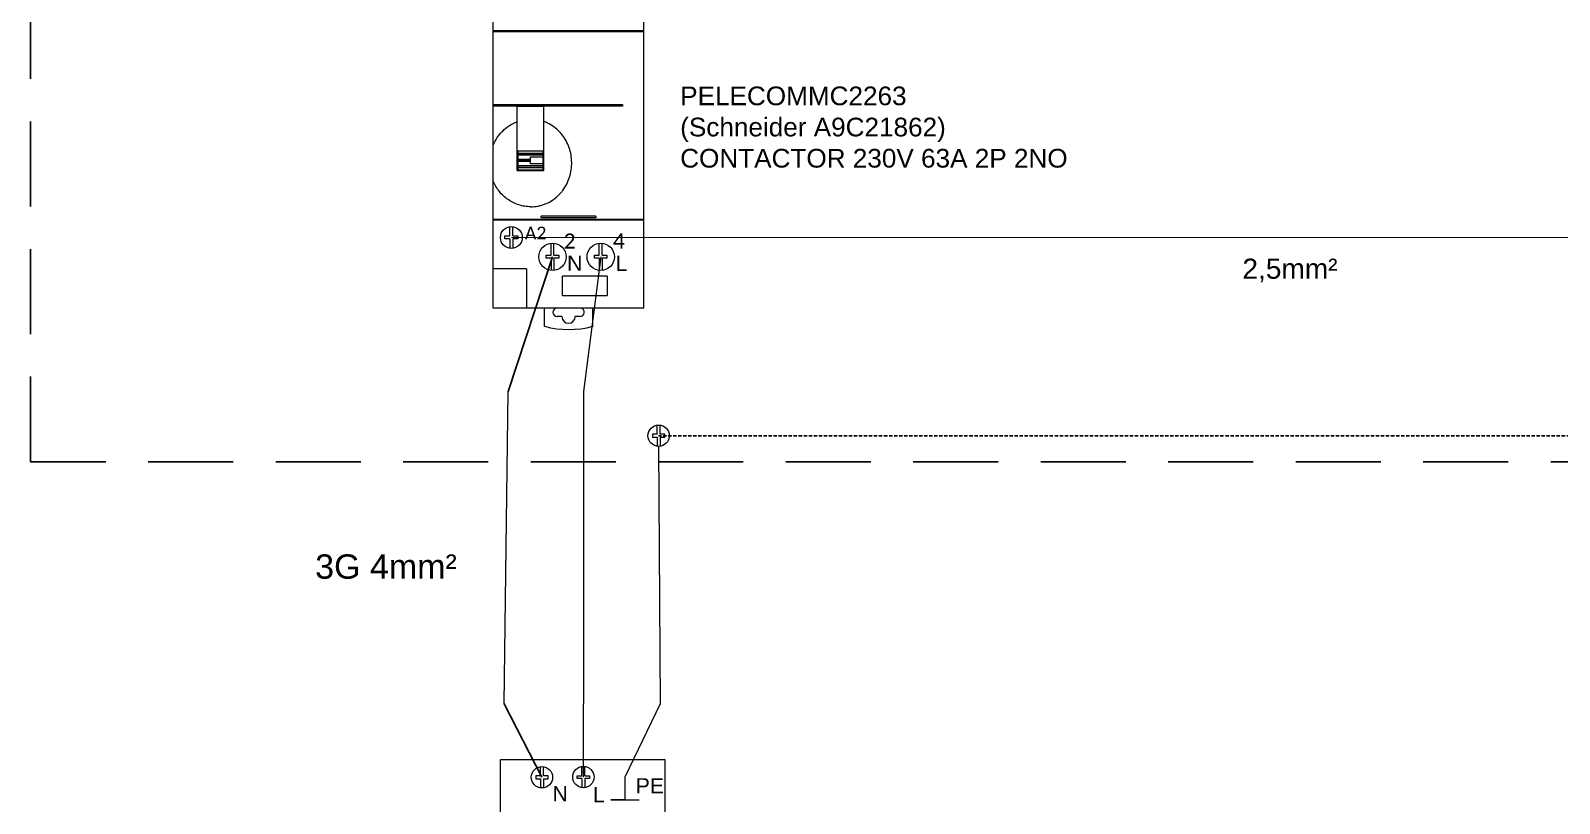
# Model space of a CAD drawing. Header units: millimetres. Extents: x 2820 to 3024, y 1658 to 1957.
# Drawn here: x 2825 to 2939.2, y 1801 to 1858.7 of the extents above; entities that cross this region are included whole.
import ezdxf

# ---------------------------------------------------------------- set-up
doc = ezdxf.new("R2010")
doc.units = ezdxf.units.MM
doc.linetypes.add('DASHED2', pattern=[0.375, 0.25, -0.125])
doc.linetypes.add('HIDDEN', pattern=[9.525, 6.35, -3.175])
for name, color, linetype, lineweight in [('01_Puissance', 250, 'Continuous', 20), ('02_Commande', 250, 'Continuous', 18), ('03_Symbole', 250, 'Continuous', 15), ('Layer1', 253, 'DASHED2', 18), ('trait fin', 253, 'HIDDEN', 18)]:
    doc.layers.add(name, color=color, linetype=linetype, lineweight=lineweight)
doc.layers.add('04_Texte', color=7, linetype='Continuous')
doc.styles.get("Standard").update_dxf_attribs({"font": 'arial.ttf'})
doc.styles.add('WMF-Calibri1', font='calibri.ttf')

msp = doc.modelspace()

# ---------------------------------------------------------------- linework, layer by layer
at = {"color": 7, "linetype": 'Continuous'}
for p, q in [((2870.78, 1858.7), (2859.52, 1858.7)), ((2869.17, 1853.07), (2869.17, 1853.2))]:
    msp.add_line(p, q, dxfattribs=at)
at = {"layer": '01_Puissance', "lineweight": -3}
for p, q in [((2860.63, 1831.76), (2863.95, 1841.82)), ((2860.34, 1808.43), (2863.15, 1802.97))]:
    msp.add_line(p, q, dxfattribs=at)
at = {"layer": '01_Puissance'}
for p, q in [((2867.55, 1841.82), (2866.26, 1831.76)), ((2860.34, 1808.43), (2860.63, 1831.76)), ((2866.26, 1831.76), (2866.26, 1808.43)), ((2871.88, 1827.67), (2871.99, 1808.43)), ((2866.26, 1802.97), (2866.26, 1808.43)), ((2871.99, 1808.43), (2869.36, 1802.97)), ((2872.35, 1804.28), (2872.35, 1804.16)), ((2869.36, 1802.97), (2869.36, 1801.28)), ((2869.36, 1801.28), (2868.3, 1801.28)), ((2868.3, 1801.28), (2870.43, 1801.28))]:
    msp.add_line(p, q, dxfattribs=at)
at = {"layer": '02_Commande'}
msp.add_line((2945.41, 1843.24), (2860.88, 1843.26), dxfattribs=at)
at = {"layer": '03_Symbole', "color": 7, "linetype": 'Continuous'}
for p, q in [((2859.52, 1837.98), (2859.52, 1864.64)), ((2870.78, 1837.98), (2870.78, 1864.64)), ((2859.52, 1858.65), (2870.78, 1858.65)), ((2859.52, 1853.2), (2869.17, 1853.2)), ((2869.17, 1853.07), (2859.52, 1853.07)), ((2861.3, 1848.25), (2861.3, 1853.04)), ((2863.31, 1853.04), (2861.3, 1853.04)), ((2863.31, 1848.25), (2863.31, 1853.04)), ((2861.36, 1849.72), (2861.36, 1848.31)), ((2861.36, 1849.72), (2863.25, 1849.72)), ((2861.36, 1849.55), (2863.25, 1849.55)), ((2861.36, 1849.55), (2863.25, 1849.55)), ((2861.36, 1849.51), (2863.25, 1849.51)), ((2863.25, 1849.4), (2861.36, 1849.4)), ((2861.36, 1849.11), (2862.31, 1849.11)), ((2862.31, 1848.77), (2862.31, 1849.27)), ((2862.31, 1849.27), (2863.25, 1849.27)), ((2863.25, 1848.31), (2863.25, 1849.72)), ((2861.3, 1848.25), (2863.31, 1848.25)), ((2861.36, 1849.02), (2862.31, 1849.02)), ((2862.31, 1848.93), (2861.36, 1848.93)), ((2861.36, 1848.63), (2863.25, 1848.63)), ((2861.36, 1848.52), (2863.25, 1848.52)), ((2861.36, 1848.49), (2863.25, 1848.49)), ((2863.25, 1848.48), (2861.36, 1848.48)), ((2861.36, 1848.31), (2863.25, 1848.31)), ((2863.25, 1848.77), (2862.31, 1848.77)), ((2870.78, 1844.6), (2859.52, 1844.6)), ((2870.78, 1844.55), (2859.52, 1844.55)), ((2867.19, 1844.85), (2863.11, 1844.85)), ((2863.11, 1844.74), (2863.11, 1844.85)), ((2863.11, 1844.74), (2867.19, 1844.74)), ((2867.19, 1844.85), (2867.19, 1844.74)), ((2860.77, 1843.37), (2860.77, 1844.07)), ((2860.99, 1843.37), (2860.99, 1844.07)), ((2860.4, 1843.37), (2860.77, 1843.37)), ((2860.4, 1843.15), (2860.4, 1843.37)), ((2860.77, 1843.15), (2860.4, 1843.15)), ((2860.77, 1843.15), (2860.77, 1842.45)), ((2860.99, 1843.37), (2861.35, 1843.37)), ((2861.35, 1843.15), (2860.99, 1843.15)), ((2860.99, 1843.15), (2860.99, 1842.45)), ((2861.35, 1843.37), (2861.35, 1843.15)), ((2863.84, 1841.93), (2863.84, 1842.83)), ((2864.06, 1841.93), (2864.06, 1842.83)), ((2867.44, 1841.93), (2867.44, 1842.83)), ((2867.66, 1841.93), (2867.66, 1842.83)), ((2863.48, 1841.93), (2863.84, 1841.93)), ((2863.48, 1841.71), (2863.48, 1841.93)), ((2863.84, 1841.71), (2863.48, 1841.71)), ((2863.84, 1841.71), (2863.84, 1840.81)), ((2864.06, 1841.93), (2864.42, 1841.93)), ((2864.42, 1841.71), (2864.06, 1841.71)), ((2864.06, 1841.71), (2864.06, 1840.8)), ((2864.42, 1841.93), (2864.42, 1841.71)), ((2867.08, 1841.93), (2867.44, 1841.93)), ((2867.08, 1841.71), (2867.08, 1841.93)), ((2867.44, 1841.71), (2867.08, 1841.71)), ((2867.44, 1841.71), (2867.44, 1840.81)), ((2867.66, 1841.93), (2868.02, 1841.93)), ((2868.02, 1841.71), (2867.66, 1841.71)), ((2867.66, 1841.71), (2867.66, 1840.8)), ((2868.02, 1841.93), (2868.02, 1841.71)), ((2862.01, 1840.91), (2859.52, 1840.91)), ((2862.01, 1840.91), (2862.01, 1837.98)), ((2868.04, 1840.37), (2864.71, 1840.37)), ((2864.71, 1838.93), (2864.71, 1840.37)), ((2868.04, 1840.37), (2868.04, 1838.93)), ((2864.71, 1838.93), (2868.04, 1838.93)), ((2870.78, 1837.98), (2859.52, 1837.98)), ((2863.34, 1837.98), (2863.34, 1836.62)), ((2866.96, 1836.62), (2866.96, 1837.98)), ((2864.65, 1837.36), (2864.29, 1837.36)), ((2866.01, 1837.36), (2865.65, 1837.36)), ((2871.42, 1828.57), (2871.42, 1828.35)), ((2871.77, 1828.57), (2871.42, 1828.57)), ((2871.77, 1828.57), (2871.77, 1829.25)), ((2871.99, 1828.57), (2871.99, 1829.25)), ((2872.34, 1828.57), (2871.99, 1828.57)), ((2872.34, 1828.35), (2872.34, 1828.57)), ((2871.42, 1828.35), (2871.77, 1828.35)), ((2871.77, 1828.35), (2871.77, 1827.67)), ((2871.99, 1828.35), (2871.99, 1827.67)), ((2871.99, 1828.35), (2872.34, 1828.35)), ((2863.05, 1803.07), (2863.05, 1803.75)), ((2863.27, 1803.07), (2863.27, 1803.75)), ((2866.15, 1803.07), (2866.15, 1803.76)), ((2866.36, 1803.07), (2866.36, 1803.76)), ((2862.7, 1803.07), (2862.7, 1802.85)), ((2863.05, 1803.07), (2862.7, 1803.07)), ((2862.7, 1802.85), (2863.05, 1802.85)), ((2863.05, 1802.85), (2863.05, 1802.17)), ((2863.62, 1803.07), (2863.27, 1803.07)), ((2863.27, 1802.85), (2863.27, 1802.17)), ((2863.27, 1802.85), (2863.62, 1802.85)), ((2863.62, 1802.85), (2863.62, 1803.07)), ((2865.8, 1802.86), (2865.8, 1803.07)), ((2865.8, 1803.07), (2866.15, 1803.07)), ((2866.15, 1802.86), (2865.8, 1802.86)), ((2866.15, 1802.86), (2866.15, 1802.18)), ((2866.36, 1803.07), (2866.72, 1803.07)), ((2866.36, 1802.86), (2866.36, 1802.18)), ((2866.72, 1802.86), (2866.36, 1802.86)), ((2866.72, 1803.07), (2866.72, 1802.86))]:
    msp.add_line(p, q, dxfattribs=at)
at = {"layer": '03_Symbole'}
msp.add_lwpolyline([(2860.06, 1804.28), (2872.35, 1804.28), (2872.35, 1783.97), (2860.06, 1783.97)], close=True, dxfattribs=at)
at = {"layer": '03_Symbole', "color": 7, "linetype": 'Continuous'}
for centre, radius in [((2860.88, 1843.26), 0.817), ((2863.95, 1841.82), 1.02), ((2867.55, 1841.82), 1.02), ((2871.88, 1828.46), 0.798), ((2863.16, 1802.96), 0.798), ((2866.26, 1802.97), 0.798)]:
    msp.add_circle(centre, radius, dxfattribs=at)
for centre, radius, start, end in [((2864.29, 1837.67), 0.314, 90, 270), ((2866.01, 1837.67), 0.314, 270, 77.0772), ((2865.15, 1843.3), 6.91, 254.849, 285.151), ((2865.15, 1837.36), 0.503, 180, 0)]:
    msp.add_arc(centre, radius, start, end, dxfattribs=at)
for points, knots in [([(2859.52, 1850.16), (2859.61, 1850.35), (2859.76, 1850.64), (2860.01, 1850.98), (2860.3, 1851.29), (2860.72, 1851.63), (2861.1, 1851.82), (2861.3, 1851.9)], [0, 0, 0, 0, 0.249856, 0.374938, 0.500037, 0.749987, 1, 1, 1, 1]), ([(2862.32, 1845.55), (2862.51, 1845.55), (2862.79, 1845.58), (2863.15, 1845.67), (2863.5, 1845.79), (2863.92, 1846.01), (2864.29, 1846.3), (2864.55, 1846.56), (2864.78, 1846.85), (2865.03, 1847.24), (2865.24, 1847.76), (2865.37, 1848.31), (2865.4, 1848.87), (2865.35, 1849.42), (2865.21, 1849.97), (2864.98, 1850.48), (2864.67, 1850.95), (2864.28, 1851.35), (2863.83, 1851.69), (2863.49, 1851.85), (2863.31, 1851.91)], [0, 0, 0, 0, 0.062603, 0.093928, 0.125233, 0.187725, 0.250134, 0.281346, 0.312543, 0.374871, 0.437205, 0.499564, 0.56198, 0.624455, 0.68698, 0.749547, 0.812144, 0.874765, 0.937388, 1, 1, 1, 1]), ([(2862.32, 1845.55), (2862.17, 1845.55), (2861.87, 1845.58), (2861.43, 1845.68), (2861.01, 1845.85), (2860.63, 1846.08), (2860.28, 1846.36), (2859.97, 1846.69), (2859.72, 1847.06), (2859.58, 1847.33), (2859.52, 1847.47)], [0, 0, 0, 0, 0.125312, 0.250583, 0.375739, 0.500769, 0.625687, 0.750493, 0.875259, 1, 1, 1, 1])]:
    msp.add_open_spline(points, degree=3, knots=knots, dxfattribs=at)
at = {"layer": 'Layer1', "lineweight": -3}
msp.add_line((2962.09, 1828.45), (2871.88, 1828.46), dxfattribs=at)
at = {"layer": 'trait fin', "lineweight": -3}
msp.add_lwpolyline([(2824.96, 1940.3), (2963.92, 1940.3), (2963.92, 1826.52), (2824.96, 1826.52)], close=True, dxfattribs=at)

# ---------------------------------------------------------------- texts
at = {"layer": '04_Texte', "color": 139, "lineweight": 0, "style": 'WMF-Calibri1'}
for s, height, p in [('A2', 0.947, (2861.89, 1843.12)), ('2', 1.13, (2864.78, 1842.43)), ('4', 1.13, (2868.46, 1842.43))]:
    msp.add_text(s, height=height, dxfattribs=at).set_placement(p)
at = {"layer": '04_Texte', "attachment_point": 1}
for s, width, gutter_width, heights, insert, char_height in [('PELECOMMC2263\\P(Schneider A9C21862)\\PCONTACTOR 230V 63A 2P 2NO', 49.8147, 6.98, [8.61], (2873.49, 1854.53), 1.3965), ('N', 1.1335, 5.67, [0], (2865.04, 1841.91), 1.13), ('L', 1.1335, 5.67, [0], (2868.67, 1841.89), 1.13), ('N', 1.1335, 5.67, [0], (2863.95, 1802.3), 1.13), ('PE', 1.1335, 5.67, [0], (2870.17, 1802.89), 1.133), ('L', 1.1335, 5.67, [0], (2866.97, 1802.22), 1.13)]:
    msp.add_mtext_dynamic_manual_height_columns(s, width=width, gutter_width=gutter_width, heights=heights, dxfattribs=dict(at, insert=insert, char_height=char_height))
at = {"layer": '04_Texte', "lineweight": -3, "attachment_point": 1}
for s, width, gutter_width, insert, char_height in [('2,5mm²', 2.9092, 7.5, (2915.49, 1841.68), 1.501), ('3G 4mm²', 15.3962, 9.09, (2846.22, 1819.6), 1.818)]:
    msp.add_mtext_dynamic_manual_height_columns(s, width=width, gutter_width=gutter_width, heights=[0], dxfattribs=dict(at, insert=insert, char_height=char_height))

doc.saveas('drawing.dxf')
